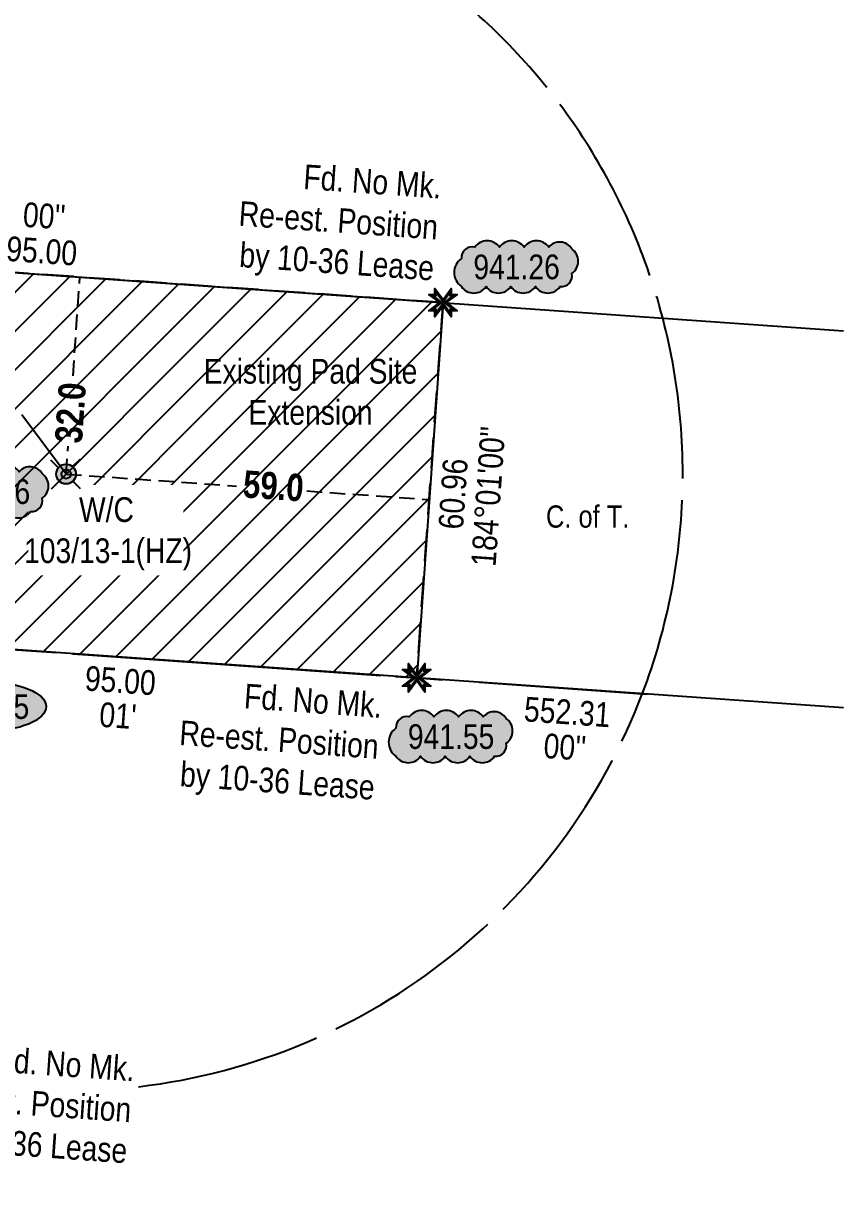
# Model space of a CAD drawing. Extents: x 301555 to 305504, y 5808283 to 5811840.
# Drawn here: x 304249 to 304581.5, y 5808536.2 to 5809009.3 of the extents above; entities that cross this region are included whole.
import ezdxf
from ezdxf.enums import TextEntityAlignment as Align

# ---------------------------------------------------------------- set-up
doc = ezdxf.new("R2010")
doc.units = 0
doc.header["$LTSCALE"] = 5
for name, pattern in [('foc-ACCESSROAD', [3.75, 2.5, -1.25]), ('foc-BUFFER', [16.75, 15, -1.75]), ('foc-DRILLPATH', [14.75, 6, -1.75, 1.75, -1.75, 1.75, -1.75]), ('foc-QUARTERLINE', [33, 25, -3, 2, -3]), ('foc-TIELINE', [1.875, 1.25, -0.625])]:
    doc.linetypes.add(name, pattern=pattern)
for name, color, linetype in [('AUX-BUFFER', 7, 'foc-BUFFER'), ('C-WS', 13, 'foc-ACCESSROAD'), ('L-AREAREQUIRED', 7, 'Continuous'), ('L-BD', 7, 'Continuous'), ('L-BD1', 253, 'Continuous'), ('L-MON', 1, 'Continuous'), ('L-MON-T', 1, 'Continuous'), ('L-QSEC', 8, 'foc-QUARTERLINE'), ('L-TITLEDB', 4, 'Continuous'), ('L-TITLEDB-T', 4, 'Continuous'), ('P-ELEVATION', 7, 'Continuous'), ('P-PDRILLPATH', 12, 'foc-DRILLPATH'), ('P-PROPOSED', 10, 'Continuous'), ('T-TIE', 201, 'foc-TIELINE')]:
    doc.layers.add(name, color=color, linetype=linetype)
doc.layers.add('P-PROPOSED-EXISTING-H', color=7, linetype='Continuous', true_color=0xffeebd)
doc.styles.add('80', font='ARIALN.TTF', dxfattribs={"height": 10})
doc.styles.add('80CG', font='ARIALN.TTF', dxfattribs={"height": 10})
doc.styles.add('80L', font='ARIALN.TTF', dxfattribs={"height": 10})
doc.styles.add('BOLD', font='ARIALNB.TTF')

# ---------------------------------------------------------------- blocks, each defined once
blk = doc.blocks.new('TEMP')
h = blk.add_hatch(color=255)
h.dxf.hatch_style = 1
h.paths.add_polyline_path([(0, 0.251), (-0.666, 1.152), (-0.666, 0.666), (-1.152, 0.666), (-0.251, 0), (-1.152, -0.666), (-0.666, -0.666), (-0.666, -1.152), (0, -0.251), (0.666, -1.152), (0.666, -0.666), (1.152, -0.666), (0.251, 0), (1.152, 0.666), (0.666, 0.666), (0.666, 1.152)])
h.paths.add_polyline_path([(0.566, 0.849), (0.566, 0.566), (0.849, 0.566), (0.083, 0), (0.849, -0.566), (0.566, -0.566), (0.566, -0.849), (0, -0.083), (-0.566, -0.849), (-0.566, -0.566), (-0.849, -0.566), (-0.083, 0), (-0.849, 0.566), (-0.566, 0.566), (-0.566, 0.849), (0, 0.083)], flags=16)
h = blk.add_hatch(color=1)
h.dxf.hatch_style = 1
h.paths.add_polyline_path([(0, 0.083), (-0.566, 0.849), (-0.566, 0.566), (-0.849, 0.566), (-0.083, 0), (-0.849, -0.566), (-0.566, -0.566), (-0.566, -0.849), (0, -0.083), (0.566, -0.849), (0.566, -0.566), (0.849, -0.566), (0.083, 0), (0.849, 0.566), (0.566, 0.566), (0.566, 0.849)])
at = {"color": 1}
for p, q in [((-0.083, 0), (0.083, 0)), ((0, 0.083), (0, -0.083))]:
    blk.add_line(p, q, dxfattribs=at)
at = {"color": 255, "flags": 128}
blk.add_lwpolyline([(-0.251, 0), (-1.152, 0.666), (-0.666, 0.666), (-0.666, 1.152), (0, 0.251), (0.666, 1.152), (0.666, 0.666), (1.152, 0.666), (0.251, 0), (1.152, -0.666), (0.666, -0.666), (0.666, -1.152), (0, -0.251), (-0.666, -1.152), (-0.666, -0.666), (-1.152, -0.666)], close=True, dxfattribs=at)
at = {"color": 1, "flags": 128}
blk.add_lwpolyline([(-0.083, 0), (-0.849, 0.566), (-0.566, 0.566), (-0.566, 0.849), (0, 0.083), (0.566, 0.849), (0.566, 0.566), (0.849, 0.566), (0.083, 0), (0.849, -0.566), (0.566, -0.566), (0.566, -0.849), (0, -0.083), (-0.566, -0.849), (-0.566, -0.566), (-0.849, -0.566)], close=True, dxfattribs=at)
blk = doc.blocks.new('*U481')
at = {"layer": 'P-ELEVATION'}
h = blk.add_hatch(color=111, dxfattribs=at)
h.dxf.hatch_style = 1
edge = h.paths.add_edge_path()
edge.add_ellipse((0, 0), major_axis=(-24.38, 0), ratio=0.410256, start_angle=0, end_angle=360)
at = {"layer": 'P-ELEVATION', "color": 7, "flags": 128}
blk.add_lwpolyline([(0, 0, 12.5, 0, 0), (-54.11, 24.02, 0, 0, 0)], format="xyseb", dxfattribs=at)
at = {"layer": 'P-ELEVATION', "color": 7}
blk.add_ellipse((0, 0), major_axis=(-24.38, 0), ratio=0.410256, dxfattribs=at)
at = {"layer": 'P-ELEVATION', "style": '80'}
blk.add_attdef('ELEVATION', text='', height=10, dxfattribs=at).set_placement((0, 0), align=Align.MIDDLE_CENTER)
blk = doc.blocks.new('wa')
at = {"layer": 'P-ELEVATION'}
h = blk.add_hatch(color=111, dxfattribs=at)
h.dxf.hatch_style = 1
edge = h.paths.add_edge_path()
edge.add_arc((-17.35, -4.5), 6.1, 215, 325)
edge.add_arc((-7.35, -4.5), 6.1, 215, 325)
edge.add_arc((2.65, -4.5), 6.1, 215, 325)
edge.add_arc((12.65, -4.5), 6.1, 215, 325)
edge.add_arc((18.14, -3.7), 4.32, 263.4336, 373.4336)
edge.add_arc((18.85, 2.3), 6.1, 305, 415)
edge.add_arc((17.45, 4.39), 5.69, 30.6955, 140.6955)
edge.add_arc((8.05, 4.5), 6.1, 35, 145)
edge.add_arc((-1.95, 4.5), 6.1, 35, 145)
edge.add_arc((-11.95, 4.5), 6.1, 35, 145)
edge.add_arc((-18.04, 3.81), 4.33, 75.4261, 185.4261)
edge.add_arc((-18.36, -2.3), 6.96, 125, 235)
at = {"color": 240, "flags": 128}
blk.add_lwpolyline([(-22.35, -8, 0.520567), (-12.35, -8, 0.520567), (-2.35, -8, 0.520567), (7.65, -8, 0.520567), (17.65, -8, 0.520567), (22.35, -2.7, 0.520567), (22.35, 7.3, 0.520567), (13.05, 8, 0.520567), (3.05, 8, 0.520567), (-6.95, 8, 0.520567), (-16.95, 8, 0.520567), (-22.35, 3.4, 0.520567)], format="xyb", close=True, dxfattribs=at)
at = {"layer": 'P-ELEVATION', "color": 240, "flags": 128}
blk.add_lwpolyline([(0, 0, 12.5, 0, 0), (-12.42, -6.43, 0, 0, 0)], format="xyseb", dxfattribs=at)
at = {"layer": 'P-ELEVATION', "color": 240, "style": '80'}
blk.add_attdef('ELEVATION', text='', height=10, dxfattribs=at).set_placement((0, 0), align=Align.MIDDLE_CENTER)
blk = doc.blocks.new('WC')
at = {"layer": 'L-MON'}
h = blk.add_hatch(color=255, dxfattribs=at)
h.dxf.hatch_style = 1
edge = h.paths.add_edge_path()
edge.add_arc((0, 0), 0.9, 0, 360)
at = {"layer": 'L-MON', "color": 240, "flags": 128}
for points in [[(-0.622, 0.503), (-1.232, 1.12)], [(0.52, 0.608), (1.126, 1.206)], [(-1.179, -1.185), (-0.559, -0.572)], [(1.159, -1.185), (0.557, -0.574)]]:
    blk.add_lwpolyline(points, dxfattribs=at)
at = {"layer": 'L-MON', "color": 240}
for radius in [0.8, 0.373]:
    blk.add_circle((0, 0), radius, dxfattribs=at)

msp = doc.modelspace()

# ---------------------------------------------------------------- hatches: boundary and pattern name
at = {"layer": 'P-PROPOSED-EXISTING-H'}
h = msp.add_hatch(dxfattribs=at)
h.set_pattern_fill('ANSI31', color=256, scale=3.499769, style=0)
h.set_pattern_definition([(45, (3998.266, 389.976), (-7.857206125, 7.857206125), [])])
h.paths.add_polyline_path([(304419.101, 5808896.093), (304408.421, 5808744.028), (304171.52, 5808760.666), (304155.758, 5808536.234), (303806.392, 5808560.77), (303794.799, 5808574.114), (303809.686, 5808786.078), (303775.464, 5808788.482), (303781.575, 5808940.868)])

# ---------------------------------------------------------------- linework, layer by layer
at = {"layer": 'AUX-BUFFER', "color": 251, "linetype": 'foc-BUFFER'}
msp.add_arc((304266.319, 5808826.605), 249.984, 340.3925, 19.6075, dxfattribs=at)
at = {"layer": 'C-WS', "flags": 128}
msp.add_lwpolyline([(304419.101, 5808896.093), (304182.2, 5808912.731), (304171.52, 5808760.666), (304408.421, 5808744.028)], close=True, dxfattribs=at)
at = {"layer": 'L-QSEC'}
msp.add_line((303775.464, 5808788.482), (304501.807, 5808737.469), dxfattribs=at)
at = {"layer": 'L-TITLEDB', "flags": 128}
msp.add_lwpolyline([(304581.51, 5808731.872), (303775.464, 5808788.482), (303781.575, 5808940.868), (304581.51, 5808884.687)], dxfattribs=at)
at = {"layer": 'P-PDRILLPATH'}
msp.add_line((304266.319, 5808826.605), (303863.768, 5809364.483), dxfattribs=at)
at = {"layer": 'T-TIE'}
for p, q in [((304269.113, 5808866.392), (304271.925, 5808906.43)), ((304266.319, 5808826.605), (304267.113, 5808837.916)), ((304266.319, 5808826.605), (304335.358, 5808821.756)), ((304363.898, 5808819.751), (304413.495, 5808816.268))]:
    msp.add_line(p, q, dxfattribs=at)

# ---------------------------------------------------------------- block references
at = {"layer": 'L-AREAREQUIRED', "color": 5, "xscale": 0.99993408, "yscale": 0.99993408, "zscale": 0.99993408}
msp.add_blockref('*U481', (304233.871, 5808732.397), dxfattribs=at).add_auto_attribs({'ELEVATION': '941.55'})
at = {"layer": 'L-MON', "xscale": 4.999670399999991, "yscale": 4.999670399999991, "zscale": 4.999670399999991}
msp.add_blockref('TEMP', (304408.421, 5808744.028), dxfattribs=at)

# ---------------------------------------------------------------- texts
at = {"layer": 'L-BD', "style": '80L'}
for s, height, rotation, p in [("00''", 9.9993, 355.9826, (304257.439, 5808931.254)), ('95.00', 9.9993, 355.9826, (304256.441, 5808917.04)), ("184°01'00''", 9.99934, 85.9826, (304437.394, 5808817.582)), ('60.96', 9.9993, 85.9826, (304423.18, 5808818.581)), ('95.00', 9.9993, 355.9826, (304288.318, 5808742.94)), ("01'", 9.9993, 355.9826, (304287.32, 5808728.726)), ('552.31', 9.9993, 355.9826, (304469.496, 5808730.216)), ("00''", 9.9993, 355.9826, (304468.497, 5808716.002))]:
    msp.add_text(s, height=height, rotation=rotation, dxfattribs=at).set_placement(p, align=Align.MIDDLE)
at = {"layer": 'L-BD1', "style": 'BOLD'}
for s, rotation, p in [('32.0', 85.98262, (304268.064, 5808851.449)), ('59.0', 355.98262, (304350.349, 5808821.83))]:
    msp.add_text(s, height=10.9993, rotation=rotation, dxfattribs=at).set_placement(p, align=Align.MIDDLE)
at = {"layer": 'L-TITLEDB-T', "insert": (304365.392, 5808859.855), "char_height": 10, "width": 86.21187, "attachment_point": 5, "style": '80CG'}
msp.add_mtext('\\A1;Existing Pad Site \\PExtension', dxfattribs=at)
at = {"layer": 'L-TITLEDB-T', "insert": (304460.548, 5808813.902), "char_height": 8.99937, "attachment_point": 1, "style": '80L'}
msp.add_mtext_dynamic_manual_height_columns('\\pi0.29163;C. of T.', width=33.01414, gutter_width=45, heights=[0], dxfattribs=at)

# ---------------------------------------------------------------- next in the draw order: texts
at = {"layer": 'L-MON-T', "char_height": 9.99854, "attachment_point": 1, "rotation": 355.9825, "style": '80L', "bg_fill": 2}
for s, insert in [('\\pi26.09;Fd. No Mk.\\P\\pi0.99153;Re-est. Position\\P\\pi2.417;by 10-36 Lease', (304336.94, 5808953.954)), ('\\pi26.09;Fd. No Mk.\\P\\pi0.99153;Re-est. Position\\P\\pi2.417;by 10-36 Lease', (304312.879, 5808743.529)), ('\\pi26.09;Fd. No Mk.\\P\\pi0.99153;Re-est. Position\\P\\pi8.7871;by 7-36 Lease', (304212.603, 5808596.249))]:
    msp.add_mtext_dynamic_manual_height_columns(s, width=80.16139, gutter_width=50, heights=[0], dxfattribs=dict(at, insert=insert))

# ---------------------------------------------------------------- next in the draw order: linework, layer by layer
at = {"layer": 'AUX-BUFFER', "color": 251, "linetype": 'foc-BUFFER'}
for start, end in [(19.6075, 160.88979), (276.75554, 340.3925)]:
    msp.add_arc((304266.319, 5808826.605), 249.984, start, end, dxfattribs=at)
at = {"layer": 'P-PROPOSED', "flags": 128}
msp.add_lwpolyline([(304419.101, 5808896.093), (304408.421, 5808744.028), (304171.52, 5808760.666), (304155.758, 5808536.234), (303806.392, 5808560.77), (303794.799, 5808574.114), (303809.686, 5808786.078), (303775.464, 5808788.482), (303781.575, 5808940.868)], close=True, dxfattribs=at)

# ---------------------------------------------------------------- next in the draw order: block references
at = {"layer": 'L-AREAREQUIRED', "color": 5, "xscale": 0.99993408, "yscale": 0.99993408, "zscale": 0.99993408}
for p, values in [((304448.936, 5808910.568), {'ELEVATION': '941.26'}), ((304422.38, 5808720.243), {'ELEVATION': '941.55'})]:
    msp.add_blockref('wa', p, dxfattribs=at).add_auto_attribs(values)
at = {"layer": 'L-MON', "xscale": 4.999670399999991, "yscale": 4.999670399999991, "zscale": 4.999670399999991}
msp.add_blockref('TEMP', (304419.101, 5808896.093), dxfattribs=at)

# ---------------------------------------------------------------- next in the draw order: texts
at = {"layer": 'L-TITLEDB-T', "insert": (304255.937, 5808802.375), "char_height": 9.99474, "attachment_point": 4, "style": '80L', "bg_fill": 2}
msp.add_mtext_dynamic_manual_height_columns('\\pi15.606;W/C \\P\\pi-6.6603;103/13-1(HZ)', width=52.83832, gutter_width=49.951, heights=[0], dxfattribs=at)

# ---------------------------------------------------------------- next in the draw order: block references
at = {"layer": 'L-AREAREQUIRED', "color": 5, "xscale": 0.99993408, "yscale": 0.99993408, "zscale": 0.99993408}
msp.add_blockref('wa', (304234.246, 5808819.492), dxfattribs=at).add_auto_attribs({'ELEVATION': '939.66'})
at = {"layer": 'L-MON', "color": 3, "xscale": 4.999670399999996, "yscale": 4.999670399999996, "zscale": 4.999670399999996}
msp.add_blockref('WC', (304266.319, 5808826.605), dxfattribs=at)

doc.saveas('drawing.dxf')
